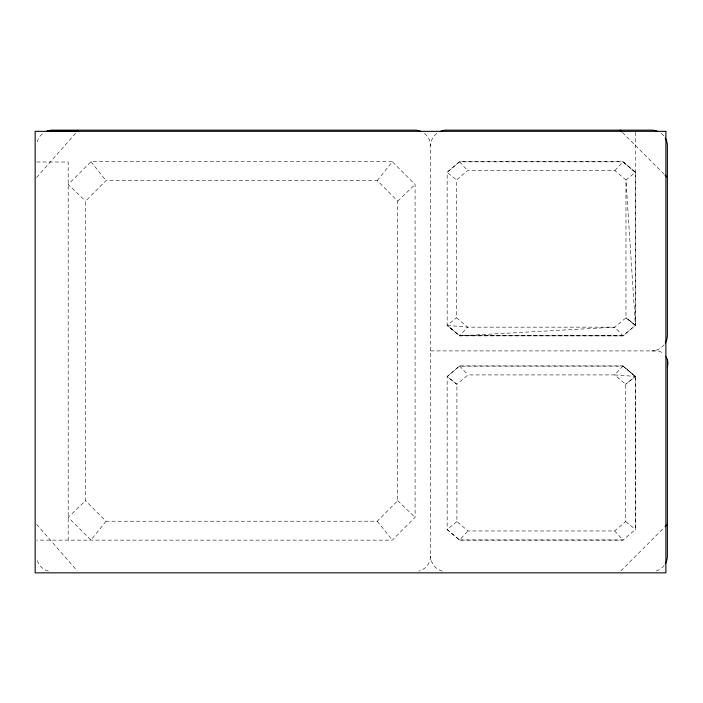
<?xml version="1.0" encoding="UTF-8"?>
<svg xmlns="http://www.w3.org/2000/svg" width="703" height="703" viewBox="0 0 703 703"><rect width="100%" height="100%" fill="white"/><g stroke="black" fill="none" stroke-linecap="round" stroke-linejoin="round"><path stroke-width="0.53" stroke-dasharray="3.52 2.64" d="M635.415 132.313L635.398 325.384L623.016 335.858L459.516 335.858L447.152 325.384L447.152 172.191L459.516 161.708L623.007 161.708L635.371 172.191L635.398 325.384L625.96 317.73L625.96 179.968L614.835 170.539L467.688 170.539L456.563 179.968L456.563 317.73L467.688 327.159L614.835 327.159L625.96 317.73L635.38 325.252L623.007 335.858L459.516 335.735L447.152 325.384L456.563 317.73M623.06 365.929L614.615 374.919L635.415 376.404L625.705 384.313L635.415 376.404L623.06 365.929L459.56 365.929L447.152 376.588L447.152 529.658L459.516 540.132L623.007 540.132L635.415 529.473L635.398 376.588L623.007 366.114L459.516 366.114L447.152 376.588L456.915 384.313L456.915 521.573L468.005 530.967L614.615 530.967L625.705 521.573L625.705 384.313L614.615 374.919L468.005 374.919L456.915 384.313L447.196 376.404M635.415 376.404L635.371 529.658M106.03 521.213L90.968 540.132L68.182 517.346L85.529 500.703L85.529 201.12L106.03 180.609L377.23 180.609L397.74 201.12L397.74 500.703L377.23 521.213L106.03 521.213L85.529 500.703M377.23 180.609L392.3 161.69L415.086 184.476L415.086 517.346L392.3 540.132L36.644 540.132M36.644 177.455L75.731 133.095M614.835 170.539L623.007 161.831L635.398 172.314L625.96 179.968L635.371 325.252L625.96 317.73M456.915 521.573L447.196 529.473L459.56 539.957L468.005 530.967M392.3 161.69L90.968 161.69L68.182 184.476L85.529 201.12M620.854 570.898L664.282 527.47M397.74 201.12L415.086 184.476M635.398 172.314L623.007 161.831L459.516 161.831L447.152 172.314L456.563 179.968M430.579 350.911L657.797 350.92A12.557 12.557 0 0 1 663.342 353.574M36.644 162.006L68.182 162.006L68.182 540.132M623.007 335.735L459.516 335.735L447.152 325.252M635.398 376.588L623.007 366.114M459.56 539.957L623.06 539.957L614.615 530.967M651.611 350.911L657.797 350.92M447.152 325.384L467.688 327.159L459.516 335.858L614.835 327.159L623.016 335.858M625.705 521.573L635.415 529.473M397.74 500.703L415.086 517.346M622.401 132.48L664.282 174.353M459.516 161.831L467.688 170.539M459.56 365.929L468.005 374.919M36.644 524.368L77.189 570.854M90.968 161.69L106.03 180.609M377.23 521.213L392.3 540.132M436.748 133.412A15.765 15.765 0 0 0 430.579 145.916L430.579 555.897A15.765 15.765 0 0 1 418.891 571.135M37.18 141.839A15.765 15.765 0 0 1 42.813 133.412M661.215 133.412A15.765 15.765 0 0 1 664.124 136.32M664.124 565.502A15.765 15.765 0 0 1 655.697 571.135M48.331 571.135A15.765 15.765 0 0 1 37.18 559.983M442.266 571.135A15.765 15.765 0 0 1 430.579 555.897M424.41 133.412A15.765 15.765 0 0 1 430.579 145.916M664.124 344.742A15.765 15.765 0 0 1 653.676 350.771"/><path stroke-width="1.05" d="M665.056 526.688L667.384 524.368M77.901 130.626L46.38 131.356A15.765 15.765 0 0 1 52.409 130.152L414.805 130.152A15.765 15.765 0 0 1 420.842 131.356M620.072 130.152L621.628 131.698M665.056 175.126L667.384 177.455M667.384 359.91L667.384 555.897A15.765 15.765 0 0 1 665.266 563.788M440.315 131.356A15.765 15.765 0 0 1 446.343 130.152L651.611 130.152A15.765 15.765 0 0 1 657.648 131.356M665.266 138.034A15.765 15.765 0 0 1 667.384 145.916L667.384 335.138A15.765 15.765 0 0 1 665.266 343.029M667.384 366.676A12.557 12.557 0 0 0 667.578 360.525L666.962 358.548A12.557 12.557 0 0 0 666.04 356.702M665.89 131.329L35.15 131.329L35.15 572.848L665.89 572.848L665.89 131.329"/></g></svg>
